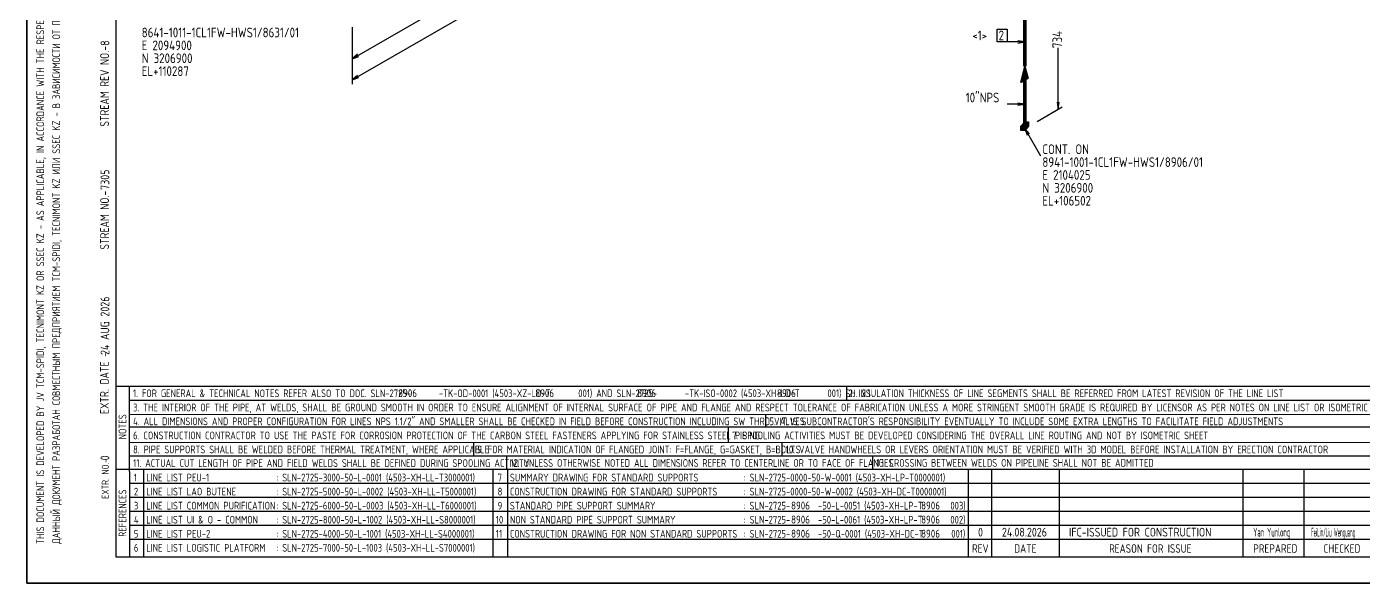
# Model space of a CAD drawing. Extents: x 0 to 594, y 0 to 420.
# Drawn here: x 0 to 380.3, y 0 to 158.4 of the extents above; entities that cross this region are included whole.
import ezdxf

# ---------------------------------------------------------------- set-up
doc = ezdxf.new("R2010")
doc.units = 0
doc.header["$MEASUREMENT"] = 0
doc.linetypes.add('BORDER_2012_SLN$0$8001.Solid', pattern=[0])
for name, color, linetype, lineweight in [('BORDER_2012_SLN$0$BG_01', 7, 'BORDER_2012_SLN$0$8001.Solid', 25), ('BORDER_2012_SLN$0$BG_02', 7, 'BORDER_2012_SLN$0$8001.Solid', 25), ('BORDER_2012_SLN$0$BG_Level_1', 7, 'BORDER_2012_SLN$0$8001.Solid', 25), ('BORDER_2012_SLN$0$Level_1', 7, 'BORDER_2012_SLN$0$8001.Solid', 25), ('BORDER_2012_SLN$0$Level_18', 7, 'BORDER_2012_SLN$0$8001.Solid', 25)]:
    doc.layers.add(name, color=color, linetype=linetype, lineweight=lineweight)
doc.layers.add('GT_1', color=7, linetype='Continuous')
doc.styles.add('BORDER_2012_SLN$0$GOST type A', font='GOST type A')
doc.styles.add('HTX1', font='')
doc.styles.get('HTX1').set_extended_font_data('GOST type A')

# ---------------------------------------------------------------- blocks, each defined once
blk = doc.blocks.new('BORDER_2012_SLN')
at = {"layer": 'BORDER_2012_SLN$0$BG_Level_1', "color": 7, "lineweight": -3}
for p, q in [((402.7, 56), (25.4, 56)), ((29.11, 56), (29.22, 7.5)), ((233.25, 56), (233.24, 52)), ((402.7, 52), (29.1, 52)), ((402.7, 47.99), (29.16, 48.01)), ((210.22, 48), (210.22, 44.42)), ((402.7, 44.41), (29.17, 44.42)), ((199.61, 44.42), (199.61, 40.02)), ((402.7, 39.96), (29.15, 40.07)), ((127.1, 40.04), (127.1, 36.23)), ((214.87, 40.02), (214.87, 36.23)), ((136.5, 36.23), (136.5, 32.43)), ((240.64, 36.23), (240.64, 32.43)), ((33.22, 32.43), (33.22, 7.59)), ((132.63, 32.43), (132.63, 7.6)), ((136.8, 32.43), (136.8, 7.59))]:
    blk.add_line(p, q, dxfattribs=at)
at = {"layer": 'BORDER_2012_SLN$0$Level_1', "color": 7, "lineweight": -3}
for p, q in [((25.4, 412.5), (25.4, 7.5)), ((402.7, 36.23), (29.15, 36.23)), ((402.7, 32.43), (25.4, 32.43)), ((267.9, 32.43), (267.91, 7.5)), ((274.59, 7.5), (274.59, 32.43)), ((293.91, 7.5), (293.91, 32.43)), ((346.11, 7.5), (346.11, 32.43)), ((363.55, 7.5), (363.55, 32.43)), ((402.7, 28.43), (29.17, 28.43)), ((402.7, 24.43), (29.18, 24.43)), ((402.7, 20.43), (29.19, 20.43)), ((402.7, 16.43), (29.2, 16.43)), ((402.7, 12.43), (29.2, 12.43)), ((25.4, 7.5), (588.6, 7.5))]:
    blk.add_line(p, q, dxfattribs=at)
at = {"layer": 'BORDER_2012_SLN$0$Level_18', "color": 7, "lineweight": -3, "flags": 128}
blk.add_lwpolyline([(0, 0), (0, 420), (594, 420), (594, 0)], close=True, dxfattribs=at)
at = {"color": 7, "char_height": 2.2, "attachment_point": 1, "style": 'BORDER_2012_SLN$0$GOST type A'}
for s, insert in [('{\\l\\fGOST type A|b0|i0;\\T1;1}', (30.5, 31.2)), ('{\\l\\fGOST type A|b0|i0;\\T1;: SLN-2725-3000-50-L-0001 (4503-XH-LL-T3000001)}', (71, 31.2)), ('{\\l\\fGOST type A|b0|i0;\\T1;7}', (134, 31.2)), ('{\\l\\fGOST type A|b0|i0;\\T1;SUMMARY DRAWING FOR STANDARD SUPPORTS}', (137.5, 31.2)), ('{\\l\\fGOST type A|b0|i0;\\T1;: SLN-2725-0000-50-W-0001 (4503-XH-LP-T0000001)}', (204, 31.2)), ('{\\l\\fGOST type A|b0|i0;\\T1;2}', (30.5, 27.2)), ('{\\l\\fGOST type A|b0|i0;\\T1;LINE LIST LAO BUTENE}', (34, 27.2)), ('{\\l\\fGOST type A|b0|i0;\\T1;: SLN-2725-5000-50-L-0002 (4503-XH-LL-T5000001)}', (71, 27.2)), ('{\\l\\fGOST type A|b0|i0;\\T1;8}', (134, 27.2)), ('{\\l\\fGOST type A|b0|i0;\\T1;CONSTRUCTION DRAWING FOR STANDARD SUPPORTS}', (137.5, 27.2)), ('{\\l\\fGOST type A|b0|i0;\\T1;: SLN-2725-0000-50-W-0002 (4503-XH-DC-T0000001)}', (204, 27.2)), ('{\\l\\fGOST type A|b0|i0;\\T1;3}', (30.5, 23.2)), ('{\\l\\fGOST type A|b0|i0;\\T1;LINE LIST COMMON PURIFICATION}', (34, 23.2)), ('{\\l\\fGOST type A|b0|i0;\\T1;: SLN-2725-6000-50-L-0003 (4503-XH-LL-T6000001)}', (71, 23.2)), ('{\\l\\fGOST type A|b0|i0;\\T1;9}', (134, 23.2)), ('{\\C256;STANDARD PIPE SUPPORT SUMMARY}', (137.5, 23.2)), ('{\\fGOST type A|b0|i0|c0|p34;: SLN-2725-       -50-L-0051 (4503-XH-LP-T       003)}', (204, 23.2)), ('{\\l\\fGOST type A|b0|i0;\\T1;4}', (30.5, 19.2)), ('{\\l\\fGOST type A|b0|i0;\\T1;LINE LIST UI & O - COMMON}', (34, 19.2)), ('{\\l\\fGOST type A|b0|i0;\\T1;: SLN-2725-8000-50-L-1002 (4503-XH-LL-S8000001)}', (71, 19.2)), ('{\\l\\fGOST type A|b0|i0;\\T1;10}', (133.5, 19.2)), ('{\\l\\fGOST type A|b0|i0;\\T1;NON STANDARD PIPE SUPPORT SUMMARY}', (137.5, 19.2)), ('{\\fGOST type A|b0|i0|c0|p34;: SLN-2725-       -50-L-0061 (4503-XH-LP-T       002)}', (204, 19.2)), ('{\\l\\fGOST type A|b0|i0;\\T1;: SLN-2725-4000-50-L-1001 (4503-XH-LL-S4000001)}', (71, 15.2)), ('{\\fGOST type A|b0|i0|c0|p34;: SLN-2725-       -50-Q-0001 (4503-XH-DC-T       001)}', (204, 15.2)), ('{\\l\\fGOST type A|b0|i0;\\T1;5}', (30.5, 15.2)), ('{\\l\\fGOST type A|b0|i0;\\T1;LINE LIST PEU-2}', (34, 15.2)), ('{\\l\\fGOST type A|b0|i0;\\T1;: SLN-2725-7000-50-L-1003 (4503-XH-LL-S7000001)}', (71, 11.2)), ('{\\l\\fGOST type A|b0|i0;\\T1;11}', (133.5, 15.2)), ('{\\C256;CONSTRUCTION DRAWING FOR NON STANDARD SUPPORTS}', (137.5, 15.2)), ('{\\l\\fGOST type A|b0|i0;\\T1;6}', (30.5, 11.2)), ('{\\l\\fGOST type A|b0|i0;\\T1;LINE LIST LOGISTIC PLATFORM}', (34, 11.2))]:
    blk.add_mtext(s, dxfattribs=dict(at, insert=insert))
at = {"layer": 'BORDER_2012_SLN$0$BG_01', "color": 7, "attachment_point": 1, "rotation": 90, "style": 'BORDER_2012_SLN$0$GOST type A'}
for s, insert, char_height in [('{\\fGOST type A|b0|i0|c134|p34;\\W1.01;ДАННЫЙ ДОКУМЕНТ РАЗРАБОТАН СОВМЕСТНЫМ ПРЕДПРИЯТИЕМ \\fGOST type A|b0|i0|c0|p34;TCM-SPIDI, TECNIMONT KZ \\fGOST type A|b0|i0|c134|p34;ИЛИ \\fGOST type A|b0|i0|c0|p34;SSEC KZ - \\fGOST type A|b0|i0|c134|p34;В ЗАВИСИМОСТИ ОТ ПРИМЕНИМОСТИ\\fGOST type A|b0|i0|c0|p34;, \\fGOST type A|b0|i0|c134|p34;В СООТВЕТСТВИИ С СООТВЕТСТВУЮЩЕЙ ОБЛАСТЬЮ РАБОТ\\fGOST type A|b0|i0|c0|p34;. \\fGOST type A|b0|i0|c134|p34;ЯВЛЯЕТСЯ КОНФИДЕНЦИАЛЬНЫМ И НЕ МОЖЕТ БЫТЬ ИСПОЛЬЗОВАН ДРУГИМИ ЛИЦАМИ ДЛЯ КАКИХ\\fGOST type A|b0|i0|c0|p34;-\\fGOST type A|b0|i0|c134|p34;ЛИБО ЦЕЛЕЙ\\fGOST type A|b0|i0|c0|p34;, \\fGOST type A|b0|i0|c134|p34;КРОМЕ ПРОЕКТА \\fGOST type A|b0|i0|c0|p34;SILLENO.}', (7.3, 11.21), 2.2), ('{\\l\\fGOST type A|b0|i0;\\T1;EXTR. DATE -}', (20.86, 48.18), 2.5), ('{\\l\\fGOST type A|b0|i0;\\T1;EXTR. NO.-}', (21.36, 24.02), 2)]:
    blk.add_mtext(s, dxfattribs=dict(at, insert=insert, char_height=char_height))
at = {"layer": 'BORDER_2012_SLN$0$BG_01', "color": 7, "insert": (2.76, 11.2), "char_height": 2.2, "attachment_point": 1, "rotation": 90, "line_spacing_factor": 1.090909, "style": 'BORDER_2012_SLN$0$GOST type A'}
blk.add_mtext('{\\fGOST type A|b0|i0|c0|p34;\\W1.01;THIS DOCUMENT IS DEVELOPED BY JV TCM-SPIDI, TECNIMONT KZ OR SSEC KZ - AS APPLICABLE, IN ACCORDANCE WITH THE RESPECTIVE SCOPE OF WORK -  IS CONFIDENTIAL AND CANNOT BE USED BY OTHERS FOR ANY PURPOSE OTHER THAN THE SILLENO PROJECT}', dxfattribs=at)
at = {"layer": 'BORDER_2012_SLN$0$BG_02', "color": 7, "char_height": 2.5, "attachment_point": 1, "rotation": 90, "style": 'BORDER_2012_SLN$0$GOST type A'}
for s, insert in [('{\\l\\fGOST type A|b0|i0;\\T1;STREAM REV NO.-}', (20.9, 130)), ('{\\l\\fGOST type A|b0|i0;\\T1;STREAM NO.-}', (20.9, 95))]:
    blk.add_mtext(s, dxfattribs=dict(at, insert=insert))
at = {"layer": 'BORDER_2012_SLN$0$BG_Level_1', "color": 7, "attachment_point": 1, "style": 'BORDER_2012_SLN$0$GOST type A'}
for s, insert, char_height in [('{\\fGOST type A|b0|i0|c0|p34;\\C256; 1. FOR GENERAL & TECHNICAL NOTES REFER ALSO TO DOC. SLN-2725-       -TK-OD-0001 (4503-XZ-LD-T       001) AND SLN-2725-       -TK-ISO-0002 (4503-XH-LD-T       001) SH. 2.1}', (29.11, 55.19), 2.2), ('{\\fGOST type A|b0|i0|c0|p34;\\C256;2. INSULATION THICKNESS OF LINE SEGMENTS SHALL BE REFERRED FROM LATEST REVISION OF THE LINE LIST}', (233.84, 55.19), 2.2), ('{\\fGOST type A|b0|i0|c0|p34;\\C256; 3. THE INTERIOR OF THE PIPE, AT WELDS, SHALL BE GROUND SMOOTH IN ORDER TO ENSURE ALIGNMENT OF INTERNAL SURFACE OF PIPE AND FLANGE AND RESPECT TOLERANCE OF FABRICATION UNLESS A MORE STRINGENT SMOOTH GRADE IS REQUIRED BY LICENSOR AS PER NOTES ON LINE LIST OR ISOMETRIC}', (29.12, 51.15), 2.2), ('{\\fGOST type A|b0|i0|c0|p34;\\C256; 4. ALL DIMENSIONS AND PROPER CONFIGURATION FOR LINES NPS 1.1/2" AND SMALLER SHALL BE CHECKED IN FIELD BEFORE CONSTRUCTION INCLUDING SW THRD VALVES}', (29.13, 47.2), 2.2), ("{\\C256; 5. IT IS SUBCONTRACTOR'S RESPONSIBILITY EVENTUALLY TO INCLUDE SOME EXTRA LENGTHS TO FACILITATE FIELD ADJUSTMENTS}", (210.22, 47.2), 2.2), ('{\\C256; 6. CONSTRUCTION CONTRACTOR TO USE THE PASTE FOR CORROSION PROTECTION OF THE CARBON STEEL FASTENERS APPLYING FOR STAINLESS STEEL PIPING}', (29.14, 43.2), 2.2), ('{\\C256; 7. SPOOLING ACTIVITIES MUST BE DEVELOPED CONSIDERING THE OVERALL LINE ROUTING AND NOT BY ISOMETRIC SHEET}', (199.61, 43.2), 2.2), ('{\\C256; 8. PIPE SUPPORTS SHALL BE WELDED BEFORE THERMAL TREATMENT, WHERE APPLICABLE}', (29.15, 39.2), 2.2), ('{\\C256; 9. FOR MATERIAL INDICATION OF FLANGED JOINT: F=FLANGE, G=GASKET, B=BOLTS}', (127.1, 39.2), 2.2), ('{\\C256; 10. VALVE HANDWHEELS OR LEVERS ORIENTATION MUST BE VERIFIED WITH 3D MODEL BEFORE INSTALLATION BY ERECTION CONTRACTOR}', (214.87, 39.2), 2.2), ('{\\C256; 11. ACTUAL CUT LENGTH OF PIPE AND FIELD WELDS SHALL BE DEFINED DURING SPOOLING ACTIVITY}', (29.16, 35.32), 2.2), ('{\\C256; 12. UNLESS OTHERWISE NOTED ALL DIMENSIONS REFER TO CENTERLINE OR TO FACE OF FLANGES}', (136.5, 35.35), 2.2), ('{\\C256; 13. CROSSING BETWEEN WELDS ON PIPELINE SHALL NOT BE ADMITTED}', (240.64, 35.38), 2.2), ('{\\l\\fGOST type A|b0|i0;\\T1;LINE LIST PEU-1}', (34, 31.2), 2.2), ('{\\l\\fGOST type A|b0|i0;\\T1;REV}', (269, 11.1), 2.4), ('{\\l\\fGOST type A|b0|i0;\\T1;DATE}', (281, 11.1), 2.4), ('{\\l\\fGOST type A|b0|i0;\\T1;REASON FOR ISSUE}', (308, 11.1), 2.4), ('{\\l\\fGOST type A|b0|i0;\\T1;PREPARED}', (349, 11.1), 2.4), ('{\\l\\fGOST type A|b0|i0;\\T1;CHECKED}', (369, 11.1), 2.4)]:
    blk.add_mtext(s, dxfattribs=dict(at, insert=insert, char_height=char_height))
at = {"layer": 'BORDER_2012_SLN$0$BG_Level_1', "color": 7, "char_height": 2.2, "attachment_point": 1, "rotation": 90, "style": 'BORDER_2012_SLN$0$GOST type A'}
for s, insert in [('{\\l\\fGOST type A|b0|i0;\\T1;NOTES}', (26.15, 40.99)), ('{\\l\\fGOST type A|b0|i0;\\T1;REFERENCES}', (26.15, 13.23))]:
    blk.add_mtext(s, dxfattribs=dict(at, insert=insert))

msp = doc.modelspace()

# ---------------------------------------------------------------- linework, layer by layer
at = {"layer": 'GT_1', "flags": 128}
for points in [[(0, 0), (594, 0), (594, 420), (0, 420), (0, 0)], [(92.6, 143.3), (225.8, 220)], [(92.6, 149.3), (210.5, 217.3)], [(92.6, 158.3), (92.6, 148.1)], [(92.6, 158.3), (92.6, 142.1)], [(276.1, 157.8), (279, 157.8), (279, 154.1), (276.1, 154.1), (276.1, 157.8)], [(284, 154.1), (279, 154.1)], [(282, 153.8), (284, 154.1), (282, 154.4)], [(293.5, 135), (293.5, 152.4)], [(94.1, 150.6), (92.6, 149.3), (94.5, 150)], [(94.1, 144.6), (92.6, 143.3), (94.5, 144)], [(284, 143.2), (282.9, 142.6), (284, 147.2), (285, 143.8), (283, 142.6), (284, 146.8), (284.9, 143.7), (283.2, 142.7), (284, 146.4), (284.8, 143.6), (283.3, 142.8), (284, 146), (284.6, 143.6), (283.4, 142.9), (284, 145.7), (284.5, 143.5), (283.6, 143), (284, 145.3), (284.3, 143.4), (283.7, 143), (284, 144.9), (284.2, 143.3), (283.9, 143.1), (284, 144.5), (284.1, 143.2), (284, 143.2), (284, 147.2)], [(293.2, 137), (293.5, 135), (293.8, 137)], [(284, 136.4), (279, 136.4)], [(282, 136.1), (284, 136.4), (282, 136.7)], [(287.5, 131.5), (294.6, 135.6)], [(282.9, 128.9), (282.9, 130.1), (284, 131.4), (285.1, 131.4), (285.1, 130.1), (284, 128.9), (282.9, 128.9)], [(282.9, 130), (285.008, 130)], [(282.9, 129.8), (284.825, 129.8)], [(282.9, 129.6), (284.642, 129.6)], [(282.9, 129.4), (284.458, 129.4)], [(282.985, 130.2), (285.1, 130.2)], [(283.154, 130.4), (285.1, 130.4)], [(283.323, 130.6), (285.1, 130.6)], [(283.492, 130.8), (285.1, 130.8)], [(283.662, 131), (285.1, 131)], [(283.831, 131.2), (285.1, 131.2)], [(285.3, 128), (284, 129.5), (284.7, 127.6)], [(284, 129.5), (288.5, 121.7)], [(282.9, 129.2), (284.275, 129.2)], [(282.9, 129), (284.092, 129)]]:
    msp.add_lwpolyline(points, dxfattribs=at)
at = {"layer": 'GT_1', "const_width": 1, "flags": 128}
for points in [[(284, 147.2), (284, 160.9)], [(284, 129.5), (284, 143.2)]]:
    msp.add_lwpolyline(points, dxfattribs=at)

# ---------------------------------------------------------------- block references
at = {"linetype": 'Continuous'}
msp.add_blockref('BORDER_2012_SLN', (0, 0), dxfattribs=at)

# ---------------------------------------------------------------- texts
at = {"layer": 'GT_1', "style": 'HTX1'}
for s, height, width, p in [('8641-1011-1CL1FW-HWS1/8631/01', 2.75, 1.02, (32.714, 155.433)), ('<1>', 2.75, 1.02, (269.071, 154.6)), ('2', 2.75, 1.02, (276.551, 154.6)), ('E 2094900', 2.75, 1.02, (32.714, 151.767)), ('N 3206900', 2.75, 1.02, (32.714, 148.1)), ('EL+110287', 2.75, 1.02, (32.714, 144.433)), ('10"NPS', 2.75, 1.02, (267.186, 136.9)), ('CONT. ON', 2.75, 1.02, (289, 122.2)), ('8941-1001-1CL1FW-HWS1/8906/01', 2.75, 1.02, (289, 118.533)), ('E 2104025', 2.75, 1.02, (289, 114.867)), ('N 3206900', 2.75, 1.02, (289, 111.2)), ('EL+106502', 2.75, 1.02, (289, 107.533)), ('8906', 2.25, 1.02, (105.7, 53)), ('8906', 2.25, 1.02, (144.7, 53)), ('8906', 2.25, 1.02, (173.7, 53)), ('8906', 2.25, 1.02, (213.5, 53)), ('8906', 2.25, 1.02, (217.5, 21)), ('8906', 2.25, 1.02, (254.5, 21)), ('8906', 2.25, 1.02, (217.5, 17)), ('8906', 2.25, 1.02, (254.5, 17)), ('8906', 2.25, 1.02, (217.5, 13)), ('8906', 2.25, 1.02, (254.5, 13)), ('0', 2.5, 1.02, (270.7, 13.3)), ('0', 2.5, 1.02, (270.7, 13.3)), ('0', 2.5, 1.02, (270.7, 13.3)), ('0', 2.5, 1.02, (270.7, 13.3)), ('0', 2.5, 1.02, (270.7, 13.3)), ('0', 2.5, 1.02, (270.7, 13.3)), ('0', 2.5, 1.02, (270.7, 13.3)), ('0', 2.5, 1.02, (270.7, 13.3)), ('24.08.2026', 2.5, 1.02, (277.5, 13.3)), ('24.08.2026', 2.5, 1.02, (277.5, 13.3)), ('24.08.2026', 2.5, 1.02, (277.5, 13.3)), ('24.08.2026', 2.5, 1.02, (277.5, 13.3)), ('24.08.2026', 2.5, 1.02, (277.5, 13.3)), ('24.08.2026', 2.5, 1.02, (277.5, 13.3)), ('24.08.2026', 2.5, 1.02, (277.5, 13.3)), ('24.08.2026', 2.5, 1.02, (277.5, 13.3)), ('IFC-ISSUED FOR CONSTRUCTION', 2.5, 1.02, (296.6, 13.3)), ('IFC-ISSUED FOR CONSTRUCTION', 2.5, 1.02, (296.6, 13.3)), ('IFC-ISSUED FOR CONSTRUCTION', 2.5, 1.02, (296.6, 13.3)), ('IFC-ISSUED FOR CONSTRUCTION', 2.5, 1.02, (296.6, 13.3)), ('IFC-ISSUED FOR CONSTRUCTION', 2.5, 1.02, (296.6, 13.3)), ('IFC-ISSUED FOR CONSTRUCTION', 2.5, 1.02, (296.6, 13.3)), ('IFC-ISSUED FOR CONSTRUCTION', 2.5, 1.02, (296.6, 13.3)), ('IFC-ISSUED FOR CONSTRUCTION', 2.5, 1.02, (296.6, 13.3)), ('Yan Yunlong', 2.5, 0.55, (349, 13.3)), ('Yan Yunlong', 2.5, 0.55, (349, 13.3)), ('Yan Yunlong', 2.5, 0.55, (349, 13.3)), ('Yan Yunlong', 2.5, 0.55, (349, 13.3)), ('Yan Yunlong', 2.5, 0.55, (349, 13.3)), ('Yan Yunlong', 2.5, 0.55, (349, 13.3)), ('Yan Yunlong', 2.5, 0.55, (349, 13.3)), ('Yan Yunlong', 2.5, 0.55, (349, 13.3)), ('FeiLin/Liu Wenguang', 2.5, 0.4, (365.5, 13.3)), ('FeiLin/Liu Wenguang', 2.5, 0.4, (365.5, 13.3)), ('FeiLin/Liu Wenguang', 2.5, 0.4, (365.5, 13.3)), ('FeiLin/Liu Wenguang', 2.5, 0.4, (365.5, 13.3)), ('FeiLin/Liu Wenguang', 2.5, 0.4, (365.5, 13.3)), ('FeiLin/Liu Wenguang', 2.5, 0.4, (365.5, 13.3)), ('FeiLin/Liu Wenguang', 2.5, 0.4, (365.5, 13.3)), ('FeiLin/Liu Wenguang', 2.5, 0.4, (365.5, 13.3))]:
    msp.add_text(s, height=height, dxfattribs=dict(at, width=width)).set_placement(p)
at = {"layer": 'GT_1', "style": 'HTX1', "width": 1.02}
for s, height, p in [('734', 2.75, (294.626, 152.371)), ('8', 2.5, (23.5, 153)), ('7305', 2.5, (23.5, 112)), ('24 AUG 2026', 2.5, (23.5, 65)), ('0', 2.5, (23.5, 35))]:
    msp.add_text(s, height=height, rotation=90, dxfattribs=at).set_placement(p)

doc.saveas('drawing.dxf')
